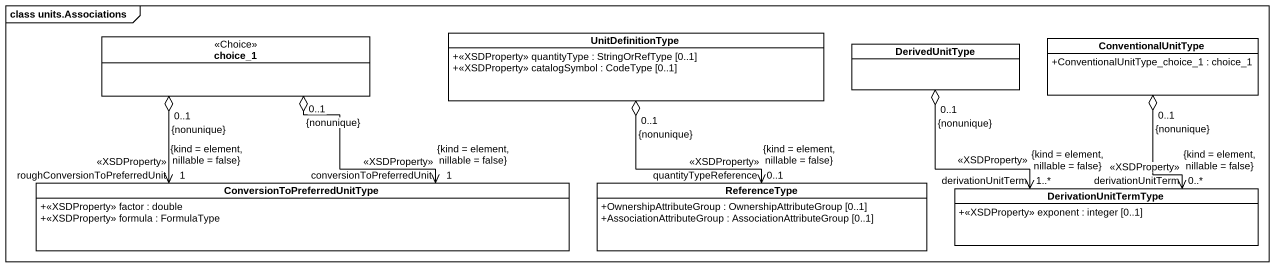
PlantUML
@startuml
mainframe class units.Associations
hide circle
hide empty members
skinparam classAttributeIconSize 0
class choice_1 <<Choice>>
class UnitDefinitionType {
  +<<XSDProperty>> quantityType : StringOrRefType [0..1]
  +<<XSDProperty>> catalogSymbol : CodeType [0..1]
}
class DerivedUnitType
class ConventionalUnitType {
  +ConventionalUnitType_choice_1 : choice_1
}
class "ConversionToPreferredUnitType" as ConversionToPreferredUnitTyp {
  +<<XSDProperty>> factor : double
  +<<XSDProperty>> formula : FormulaType
}
class ReferenceType {
  +OwnershipAttributeGroup : OwnershipAttributeGroup [0..1]
  +AssociationAttributeGroup : AssociationAttributeGroup [0..1]
}
class DerivationUnitTermType {
  +<<XSDProperty>> exponent : integer [0..1]
}
choice_1 "0..1\n{nonunique}" o--> "roughConversionToPreferredUnit\n<<XSDProperty>>\n1\n{kind = element, nillable = false}" ConversionToPreferredUnitTyp
choice_1 "0..1\n{nonunique}" o--> "conversionToPreferredUnit\n<<XSDProperty>>\n1\n{kind = element, nillable = false}" ConversionToPreferredUnitTyp
UnitDefinitionType "0..1\n{nonunique}" o--> "quantityTypeReference\n<<XSDProperty>>\n0..1\n{kind = element, nillable = false}" ReferenceType
DerivedUnitType "0..1\n{nonunique}" o--> "derivationUnitTerm\n<<XSDProperty>>\n1..*\n{kind = element, nillable = false}" DerivationUnitTermType
ConventionalUnitType "0..1\n{nonunique}" o--> "derivationUnitTerm\n<<XSDProperty>>\n0..*\n{kind = element, nillable = false}" DerivationUnitTermType
@enduml
